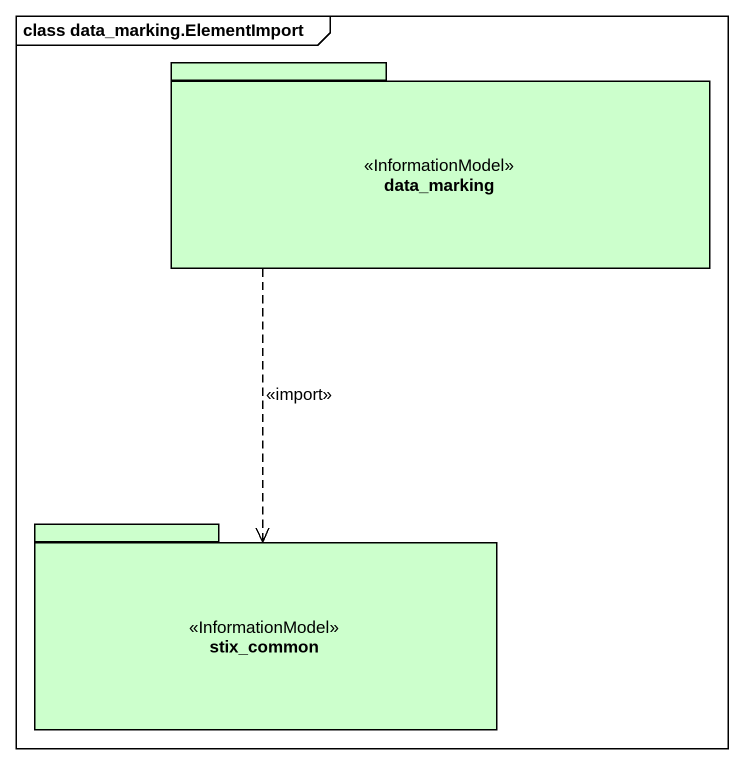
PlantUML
@startuml
mainframe class data_marking.ElementImport
package data_marking <<InformationModel>> #CCFFCC {
}
package stix_common <<InformationModel>> #CCFFCC {
}
data_marking ..> stix_common : <<import>>
@enduml
